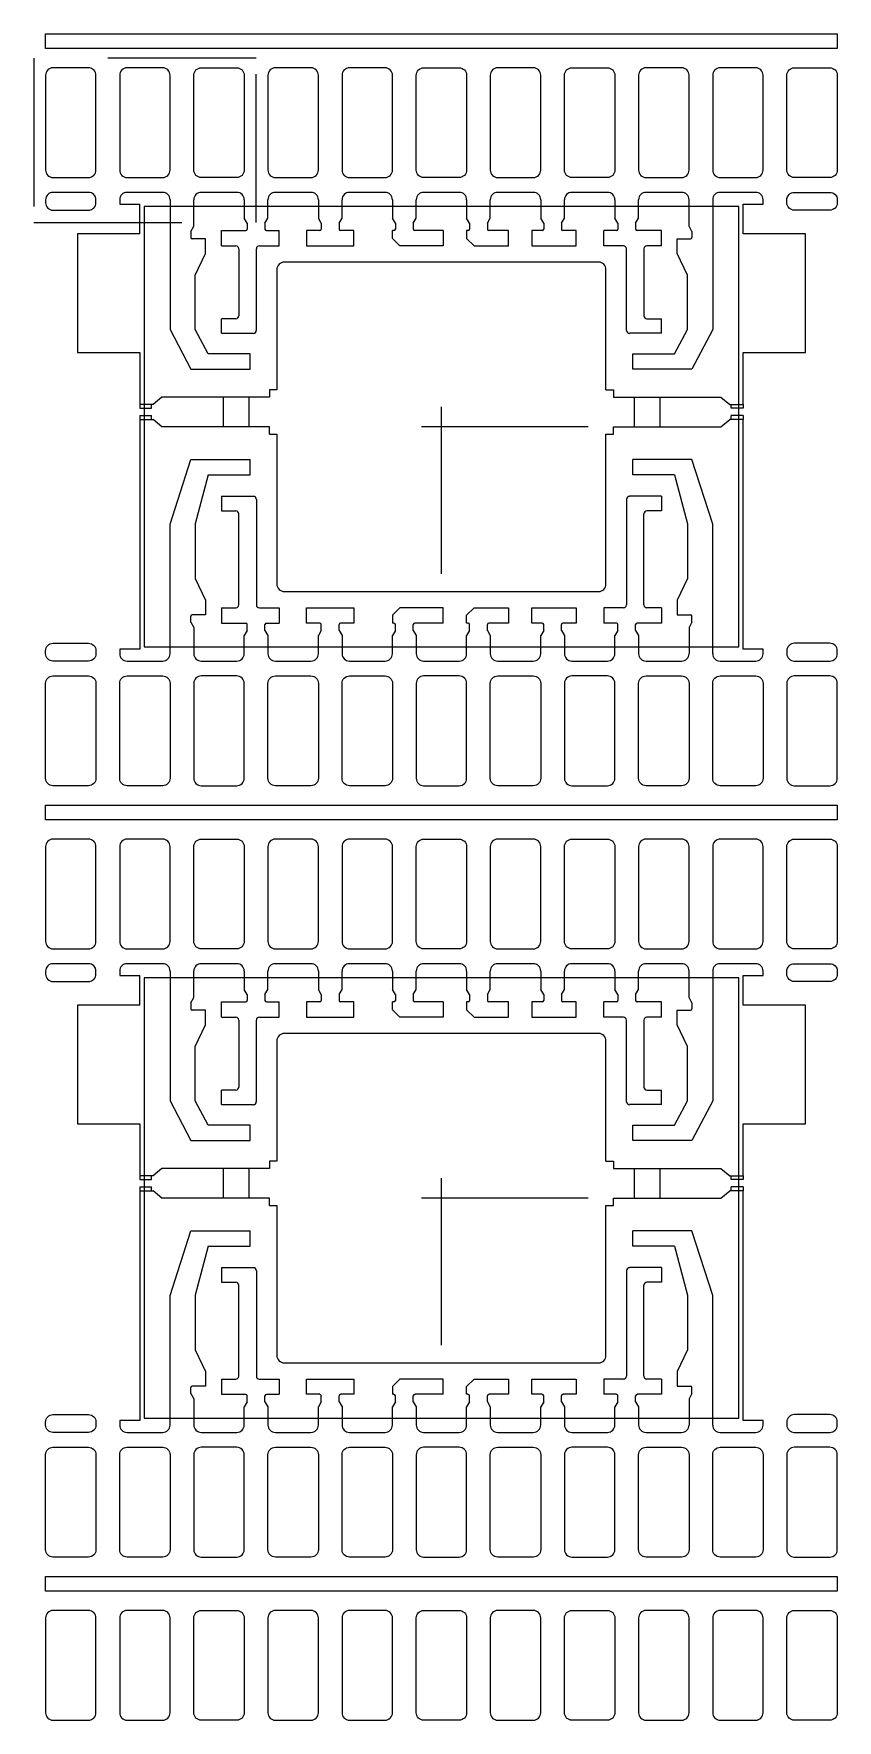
# Model space of a CAD drawing. Extents: x -3.71 to -0.57, y -3.69 to 0.24.
# Drawn here: x -2.893 to -2.351, y -1.888 to -0.751 of the extents above; entities that cross this region are included whole.
import ezdxf

# ---------------------------------------------------------------- set-up
doc = ezdxf.new("R2010")
doc.units = 0
doc.header["$MEASUREMENT"] = 0
doc.linetypes.add('CENTER', pattern=[2, 1.25, -0.25, 0.25, -0.25])
doc.linetypes.add('HIDDEN', pattern=[0.375, 0.25, -0.125])
doc.layers.add('1', color=7, linetype='Continuous')
doc.layers.add('1D', color=4, linetype='Continuous')

msp = doc.modelspace()

# ---------------------------------------------------------------- linework, layer by layer
at = {"layer": '1'}
for p, q in [((-2.8348, -0.8627), (-2.8348, -0.8657)), ((-2.8058, -0.8577), (-2.8298, -0.8577)), ((-2.8008, -0.8627), (-2.8008, -0.9502)), ((-2.7848, -0.8805), (-2.7848, -0.8627)), ((-2.7558, -0.8577), (-2.7798, -0.8577)), ((-2.7508, -0.8627), (-2.7508, -0.875)), ((-2.7348, -0.875), (-2.7348, -0.8627)), ((-2.7058, -0.8577), (-2.7298, -0.8577)), ((-2.7008, -0.8627), (-2.7008, -0.875)), ((-2.6848, -0.875), (-2.6848, -0.8627)), ((-2.6558, -0.8577), (-2.6798, -0.8577)), ((-2.6508, -0.8627), (-2.6508, -0.875)), ((-2.6348, -0.875), (-2.6348, -0.8627)), ((-2.6058, -0.8577), (-2.6298, -0.8577)), ((-2.6008, -0.8627), (-2.6008, -0.875)), ((-2.5848, -0.875), (-2.5848, -0.8627)), ((-2.5558, -0.8577), (-2.5798, -0.8577)), ((-2.5508, -0.8627), (-2.5508, -0.875)), ((-2.5348, -0.875), (-2.5348, -0.8627)), ((-2.5058, -0.8577), (-2.5298, -0.8577)), ((-2.5008, -0.8627), (-2.5008, -0.875)), ((-2.4848, -0.875), (-2.4848, -0.8627)), ((-2.4558, -0.8577), (-2.4798, -0.8577)), ((-2.4508, -0.8805), (-2.4508, -0.8627)), ((-2.4348, -0.8627), (-2.4348, -0.9502)), ((-2.4058, -0.8577), (-2.4298, -0.8577)), ((-2.4008, -0.8657), (-2.4008, -0.8627)), ((-2.8348, -0.8657), (-2.8213, -0.8657)), ((-2.8213, -0.8857), (-2.8213, -0.8657)), ((-2.7488, -0.8785), (-2.7508, -0.875)), ((-2.7368, -0.8785), (-2.7348, -0.875)), ((-2.6988, -0.8785), (-2.7008, -0.875)), ((-2.6868, -0.8785), (-2.6848, -0.875)), ((-2.6488, -0.8785), (-2.6508, -0.875)), ((-2.6368, -0.8785), (-2.6348, -0.875)), ((-2.5988, -0.8785), (-2.6008, -0.875)), ((-2.5868, -0.8785), (-2.5848, -0.875)), ((-2.5488, -0.8785), (-2.5508, -0.875)), ((-2.5368, -0.8785), (-2.5348, -0.875)), ((-2.4988, -0.8785), (-2.5008, -0.875)), ((-2.4868, -0.8785), (-2.4848, -0.875)), ((-2.4143, -0.8657), (-2.4008, -0.8657)), ((-2.4143, -0.8857), (-2.4143, -0.8657)), ((-2.8213, -0.8857), (-2.8633, -0.8857)), ((-2.8633, -0.8857), (-2.8633, -0.9657)), ((-2.7867, -0.884), (-2.7848, -0.8805)), ((-2.7867, -0.884), (-2.7867, -0.888)), ((-2.7662, -0.8937), (-2.7662, -0.8834)), ((-2.7662, -0.8834), (-2.7498, -0.8834)), ((-2.7488, -0.8785), (-2.7488, -0.8825)), ((-2.7368, -0.8785), (-2.7368, -0.8825)), ((-2.7358, -0.8834), (-2.7273, -0.8834)), ((-2.7273, -0.8937), (-2.7273, -0.8834)), ((-2.7087, -0.8834), (-2.7087, -0.8937)), ((-2.6998, -0.8834), (-2.7087, -0.8834)), ((-2.6988, -0.8785), (-2.6988, -0.8825)), ((-2.6868, -0.8785), (-2.6868, -0.8825)), ((-2.6769, -0.8834), (-2.6858, -0.8834)), ((-2.6769, -0.8937), (-2.6769, -0.8834)), ((-2.6508, -0.8887), (-2.6508, -0.8834)), ((-2.6498, -0.8834), (-2.6508, -0.8834)), ((-2.6488, -0.8785), (-2.6488, -0.8825)), ((-2.6368, -0.8785), (-2.6368, -0.8825)), ((-2.6165, -0.8834), (-2.6358, -0.8834)), ((-2.6165, -0.8834), (-2.6165, -0.8937)), ((-2.6008, -0.8834), (-2.6008, -0.8887)), ((-2.5998, -0.8834), (-2.6008, -0.8834)), ((-2.5988, -0.8785), (-2.5988, -0.8825)), ((-2.5868, -0.8785), (-2.5868, -0.8825)), ((-2.5725, -0.8834), (-2.5858, -0.8834)), ((-2.5725, -0.8937), (-2.5725, -0.8834)), ((-2.5568, -0.8834), (-2.5568, -0.8937)), ((-2.5498, -0.8834), (-2.5568, -0.8834)), ((-2.5488, -0.8785), (-2.5488, -0.8825)), ((-2.5368, -0.8785), (-2.5368, -0.8825)), ((-2.5269, -0.8834), (-2.5358, -0.8834)), ((-2.5269, -0.8937), (-2.5269, -0.8834)), ((-2.5083, -0.8937), (-2.5083, -0.8834)), ((-2.4998, -0.8834), (-2.5083, -0.8834)), ((-2.4988, -0.8785), (-2.4988, -0.8825)), ((-2.4868, -0.8785), (-2.4868, -0.8825)), ((-2.4694, -0.8834), (-2.4858, -0.8834)), ((-2.4694, -0.8937), (-2.4694, -0.8834)), ((-2.4488, -0.884), (-2.4508, -0.8805)), ((-2.4488, -0.884), (-2.4488, -0.888)), ((-2.3723, -0.8857), (-2.4143, -0.8857)), ((-2.3723, -0.9657), (-2.3723, -0.8857)), ((-2.7769, -0.889), (-2.7858, -0.889)), ((-2.7769, -0.8988), (-2.7769, -0.889)), ((-2.7662, -0.8937), (-2.7564, -0.8937)), ((-2.7544, -0.8957), (-2.7544, -0.9409)), ((-2.7426, -0.9508), (-2.7426, -0.8957)), ((-2.7406, -0.8937), (-2.7273, -0.8937)), ((-2.7087, -0.8937), (-2.6769, -0.8937)), ((-2.6458, -0.8937), (-2.6508, -0.8887)), ((-2.6165, -0.8937), (-2.6458, -0.8937)), ((-2.6008, -0.8887), (-2.5958, -0.8937)), ((-2.5958, -0.8937), (-2.5725, -0.8937)), ((-2.5568, -0.8937), (-2.5269, -0.8937)), ((-2.495, -0.8937), (-2.5083, -0.8937)), ((-2.493, -0.9508), (-2.493, -0.8957)), ((-2.4812, -0.8957), (-2.4812, -0.9409)), ((-2.4694, -0.8937), (-2.4792, -0.8937)), ((-2.4587, -0.8988), (-2.4587, -0.889)), ((-2.4587, -0.889), (-2.4498, -0.889)), ((-2.7838, -0.9134), (-2.7769, -0.8988)), ((-2.4518, -0.9134), (-2.4587, -0.8988)), ((-2.7838, -0.9502), (-2.7838, -0.9134)), ((-2.4518, -0.9502), (-2.4518, -0.9134)), ((-2.7564, -0.9429), (-2.7662, -0.9429)), ((-2.7662, -0.9527), (-2.7662, -0.9429)), ((-2.4792, -0.9429), (-2.4694, -0.9429)), ((-2.4694, -0.9527), (-2.4694, -0.9429)), ((-2.8008, -0.9502), (-2.7867, -0.9768)), ((-2.7751, -0.9665), (-2.7838, -0.9502)), ((-2.7662, -0.9527), (-2.7446, -0.9527)), ((-2.4694, -0.9527), (-2.491, -0.9527)), ((-2.4605, -0.9665), (-2.4518, -0.9502)), ((-2.4348, -0.9502), (-2.4489, -0.9768)), ((-2.8633, -0.9657), (-2.8213, -0.9657)), ((-2.8213, -0.9657), (-2.8213, -1.0006)), ((-2.4143, -0.9657), (-2.3723, -0.9657)), ((-2.4143, -1.0006), (-2.4143, -0.9657)), ((-2.7867, -0.9768), (-2.7469, -0.9768)), ((-2.7469, -0.9665), (-2.7751, -0.9665)), ((-2.7469, -0.9768), (-2.7469, -0.9665)), ((-2.4887, -0.9768), (-2.4887, -0.9665)), ((-2.4887, -0.9665), (-2.4605, -0.9665)), ((-2.4489, -0.9768), (-2.4887, -0.9768)), ((-2.8063, -0.9957), (-2.8123, -1.0006)), ((-2.7338, -0.9957), (-2.8063, -0.9957)), ((-2.7338, -0.9907), (-2.7338, -0.9957)), ((-2.5068, -0.9907), (-2.5018, -0.9907)), ((-2.5018, -0.9907), (-2.5018, -0.9957)), ((-2.5018, -0.9957), (-2.4293, -0.9957)), ((-2.4293, -0.9957), (-2.4233, -1.0006)), ((-2.8123, -1.0006), (-2.8213, -1.0006)), ((-2.8123, -1.0006), (-2.8213, -1.0006)), ((-2.8213, -1.0109), (-2.8213, -1.1657)), ((-2.8213, -1.0109), (-2.8123, -1.0109)), ((-2.8213, -1.0109), (-2.8123, -1.0109)), ((-2.8063, -1.0157), (-2.8123, -1.0109)), ((-2.4293, -1.0157), (-2.4233, -1.0109)), ((-2.4233, -1.0006), (-2.4143, -1.0006)), ((-2.4233, -1.0006), (-2.4143, -1.0006)), ((-2.4143, -1.0109), (-2.4233, -1.0109)), ((-2.4143, -1.0109), (-2.4233, -1.0109)), ((-2.4143, -1.1657), (-2.4143, -1.0109)), ((-2.7338, -1.0157), (-2.8063, -1.0157)), ((-2.7338, -1.0207), (-2.7338, -1.0157)), ((-2.5068, -1.0207), (-2.5018, -1.0207)), ((-2.5018, -1.0207), (-2.5018, -1.0157)), ((-2.5018, -1.0157), (-2.4293, -1.0157)), ((-2.8008, -1.0813), (-2.7867, -1.0378)), ((-2.7867, -1.0378), (-2.7469, -1.0378)), ((-2.7469, -1.048), (-2.7469, -1.0378)), ((-2.4489, -1.0378), (-2.4887, -1.0378)), ((-2.4887, -1.048), (-2.4887, -1.0378)), ((-2.4348, -1.0813), (-2.4489, -1.0378)), ((-2.7751, -1.048), (-2.7838, -1.0812)), ((-2.7751, -1.048), (-2.7469, -1.048)), ((-2.4605, -1.048), (-2.4887, -1.048)), ((-2.4605, -1.048), (-2.4518, -1.0812)), ((-2.7662, -1.0626), (-2.7446, -1.0626)), ((-2.7662, -1.0626), (-2.7662, -1.0724)), ((-2.7426, -1.0646), (-2.7426, -1.1358)), ((-2.493, -1.0646), (-2.493, -1.1358)), ((-2.4694, -1.0626), (-2.491, -1.0626)), ((-2.4694, -1.0626), (-2.4694, -1.0724)), ((-2.7662, -1.0724), (-2.7564, -1.0724)), ((-2.7544, -1.1358), (-2.7544, -1.0744)), ((-2.4812, -1.1358), (-2.4812, -1.0744)), ((-2.4694, -1.0724), (-2.4792, -1.0724)), ((-2.8008, -1.1687), (-2.8008, -1.0813)), ((-2.7838, -1.0812), (-2.7838, -1.1181)), ((-2.4518, -1.0812), (-2.4518, -1.1181)), ((-2.4348, -1.1687), (-2.4348, -1.0813)), ((-2.7838, -1.1181), (-2.7769, -1.1326)), ((-2.4518, -1.1181), (-2.4587, -1.1326)), ((-2.7769, -1.1326), (-2.7769, -1.1425)), ((-2.4587, -1.1326), (-2.4587, -1.1425)), ((-2.7867, -1.1475), (-2.7867, -1.1435)), ((-2.7867, -1.1475), (-2.7848, -1.151)), ((-2.7769, -1.1425), (-2.7858, -1.1425)), ((-2.7662, -1.1378), (-2.7662, -1.148)), ((-2.7662, -1.1378), (-2.7564, -1.1378)), ((-2.7662, -1.148), (-2.7498, -1.148)), ((-2.7406, -1.1378), (-2.7273, -1.1378)), ((-2.7358, -1.148), (-2.7273, -1.148)), ((-2.7273, -1.1378), (-2.7273, -1.148)), ((-2.7087, -1.148), (-2.7087, -1.1378)), ((-2.7087, -1.1378), (-2.6769, -1.1378)), ((-2.6998, -1.148), (-2.7087, -1.148)), ((-2.6769, -1.148), (-2.6858, -1.148)), ((-2.6769, -1.1378), (-2.6769, -1.148)), ((-2.6458, -1.1378), (-2.6508, -1.1428)), ((-2.6508, -1.1428), (-2.6508, -1.148)), ((-2.6498, -1.148), (-2.6508, -1.148)), ((-2.6165, -1.1378), (-2.6458, -1.1378)), ((-2.6165, -1.148), (-2.6358, -1.148)), ((-2.6165, -1.148), (-2.6165, -1.1378)), ((-2.6008, -1.1428), (-2.5958, -1.1378)), ((-2.6008, -1.148), (-2.6008, -1.1428)), ((-2.5998, -1.148), (-2.6008, -1.148)), ((-2.5958, -1.1378), (-2.5725, -1.1378)), ((-2.5725, -1.148), (-2.5858, -1.148)), ((-2.5725, -1.1378), (-2.5725, -1.148)), ((-2.5568, -1.148), (-2.5568, -1.1378)), ((-2.5568, -1.1378), (-2.5269, -1.1378)), ((-2.5498, -1.148), (-2.5568, -1.148)), ((-2.5269, -1.148), (-2.5358, -1.148)), ((-2.5269, -1.1378), (-2.5269, -1.148)), ((-2.495, -1.1378), (-2.5083, -1.1378)), ((-2.5083, -1.1378), (-2.5083, -1.148)), ((-2.4998, -1.148), (-2.5083, -1.148)), ((-2.4694, -1.148), (-2.4858, -1.148)), ((-2.4694, -1.1378), (-2.4792, -1.1378)), ((-2.4694, -1.1378), (-2.4694, -1.148)), ((-2.4587, -1.1425), (-2.4498, -1.1425)), ((-2.4488, -1.1475), (-2.4508, -1.151)), ((-2.4488, -1.1475), (-2.4488, -1.1435)), ((-2.7848, -1.151), (-2.7848, -1.1687)), ((-2.7488, -1.153), (-2.7508, -1.1565)), ((-2.7508, -1.1687), (-2.7508, -1.1565)), ((-2.7488, -1.153), (-2.7488, -1.149)), ((-2.7368, -1.153), (-2.7368, -1.149)), ((-2.7368, -1.153), (-2.7348, -1.1565)), ((-2.7348, -1.1565), (-2.7348, -1.1687)), ((-2.6988, -1.153), (-2.7008, -1.1565)), ((-2.7008, -1.1687), (-2.7008, -1.1565)), ((-2.6988, -1.153), (-2.6988, -1.149)), ((-2.6868, -1.153), (-2.6868, -1.149)), ((-2.6868, -1.153), (-2.6848, -1.1565)), ((-2.6848, -1.1565), (-2.6848, -1.1687)), ((-2.6488, -1.153), (-2.6508, -1.1565)), ((-2.6508, -1.1687), (-2.6508, -1.1565)), ((-2.6488, -1.153), (-2.6488, -1.149)), ((-2.6368, -1.153), (-2.6368, -1.149)), ((-2.6368, -1.153), (-2.6348, -1.1565)), ((-2.6348, -1.1565), (-2.6348, -1.1687)), ((-2.5988, -1.153), (-2.6008, -1.1565)), ((-2.6008, -1.1687), (-2.6008, -1.1565)), ((-2.5988, -1.153), (-2.5988, -1.149)), ((-2.5868, -1.153), (-2.5868, -1.149)), ((-2.5868, -1.153), (-2.5848, -1.1565)), ((-2.5848, -1.1565), (-2.5848, -1.1687)), ((-2.5488, -1.153), (-2.5508, -1.1565)), ((-2.5508, -1.1687), (-2.5508, -1.1565)), ((-2.5488, -1.153), (-2.5488, -1.149)), ((-2.5368, -1.153), (-2.5368, -1.149)), ((-2.5368, -1.153), (-2.5348, -1.1565)), ((-2.5348, -1.1565), (-2.5348, -1.1687)), ((-2.4988, -1.153), (-2.5008, -1.1565)), ((-2.5008, -1.1687), (-2.5008, -1.1565)), ((-2.4988, -1.153), (-2.4988, -1.149)), ((-2.4868, -1.153), (-2.4868, -1.149)), ((-2.4868, -1.153), (-2.4848, -1.1565)), ((-2.4848, -1.1565), (-2.4848, -1.1687)), ((-2.4508, -1.151), (-2.4508, -1.1687)), ((-2.8348, -1.1657), (-2.8348, -1.1687)), ((-2.8213, -1.1657), (-2.8348, -1.1657)), ((-2.5008, -1.1687), (-2.5008, -1.1641)), ((-2.4848, -1.1641), (-2.4848, -1.1687)), ((-2.4008, -1.1657), (-2.4143, -1.1657)), ((-2.4008, -1.1687), (-2.4008, -1.1657)), ((-2.8298, -1.1737), (-2.8058, -1.1737)), ((-2.7798, -1.1737), (-2.7558, -1.1737)), ((-2.7298, -1.1737), (-2.7058, -1.1737)), ((-2.6798, -1.1737), (-2.6558, -1.1737)), ((-2.6298, -1.1737), (-2.6058, -1.1737)), ((-2.5798, -1.1737), (-2.5558, -1.1737)), ((-2.5298, -1.1737), (-2.5058, -1.1737)), ((-2.4798, -1.1737), (-2.4558, -1.1737)), ((-2.4298, -1.1737), (-2.4058, -1.1737)), ((-2.8348, -1.3827), (-2.8348, -1.3857)), ((-2.8348, -1.3857), (-2.8213, -1.3857)), ((-2.8058, -1.3777), (-2.8298, -1.3777)), ((-2.8213, -1.4057), (-2.8213, -1.3857)), ((-2.8008, -1.3827), (-2.8008, -1.4702)), ((-2.7848, -1.4005), (-2.7848, -1.3827)), ((-2.7558, -1.3777), (-2.7798, -1.3777)), ((-2.7508, -1.3827), (-2.7508, -1.395)), ((-2.7348, -1.395), (-2.7348, -1.3827)), ((-2.7058, -1.3777), (-2.7298, -1.3777)), ((-2.7008, -1.3827), (-2.7008, -1.395)), ((-2.6848, -1.395), (-2.6848, -1.3827)), ((-2.6558, -1.3777), (-2.6798, -1.3777)), ((-2.6508, -1.3827), (-2.6508, -1.395)), ((-2.6348, -1.395), (-2.6348, -1.3827)), ((-2.6058, -1.3777), (-2.6298, -1.3777)), ((-2.6008, -1.3827), (-2.6008, -1.395)), ((-2.5848, -1.395), (-2.5848, -1.3827)), ((-2.5558, -1.3777), (-2.5798, -1.3777)), ((-2.5508, -1.3827), (-2.5508, -1.395)), ((-2.5348, -1.395), (-2.5348, -1.3827)), ((-2.5058, -1.3777), (-2.5298, -1.3777)), ((-2.5008, -1.3827), (-2.5008, -1.395)), ((-2.4848, -1.395), (-2.4848, -1.3827)), ((-2.4558, -1.3777), (-2.4798, -1.3777)), ((-2.4508, -1.4005), (-2.4508, -1.3827)), ((-2.4348, -1.3827), (-2.4348, -1.4702)), ((-2.4058, -1.3777), (-2.4298, -1.3777)), ((-2.4143, -1.3857), (-2.4008, -1.3857)), ((-2.4143, -1.4057), (-2.4143, -1.3857)), ((-2.4008, -1.3857), (-2.4008, -1.3827)), ((-2.7488, -1.3985), (-2.7508, -1.395)), ((-2.7488, -1.3985), (-2.7488, -1.4025)), ((-2.7368, -1.3985), (-2.7348, -1.395)), ((-2.7368, -1.3985), (-2.7368, -1.4025)), ((-2.6988, -1.3985), (-2.7008, -1.395)), ((-2.6988, -1.3985), (-2.6988, -1.4025)), ((-2.6868, -1.3985), (-2.6848, -1.395)), ((-2.6868, -1.3985), (-2.6868, -1.4025)), ((-2.6488, -1.3985), (-2.6508, -1.395)), ((-2.6488, -1.3985), (-2.6488, -1.4025)), ((-2.6368, -1.3985), (-2.6348, -1.395)), ((-2.6368, -1.3985), (-2.6368, -1.4025)), ((-2.5988, -1.3985), (-2.6008, -1.395)), ((-2.5988, -1.3985), (-2.5988, -1.4025)), ((-2.5868, -1.3985), (-2.5848, -1.395)), ((-2.5868, -1.3985), (-2.5868, -1.4025)), ((-2.5488, -1.3985), (-2.5508, -1.395)), ((-2.5488, -1.3985), (-2.5488, -1.4025)), ((-2.5368, -1.3985), (-2.5348, -1.395)), ((-2.5368, -1.3985), (-2.5368, -1.4025)), ((-2.4988, -1.3985), (-2.5008, -1.395)), ((-2.4988, -1.3985), (-2.4988, -1.4025)), ((-2.4868, -1.3985), (-2.4848, -1.395)), ((-2.4868, -1.3985), (-2.4868, -1.4025)), ((-2.8213, -1.4057), (-2.8633, -1.4057)), ((-2.8633, -1.4057), (-2.8633, -1.4857)), ((-2.7867, -1.404), (-2.7848, -1.4005)), ((-2.7867, -1.404), (-2.7867, -1.408)), ((-2.7769, -1.409), (-2.7858, -1.409)), ((-2.7769, -1.4188), (-2.7769, -1.409)), ((-2.7662, -1.4137), (-2.7662, -1.4034)), ((-2.7662, -1.4034), (-2.7498, -1.4034)), ((-2.7358, -1.4034), (-2.7273, -1.4034)), ((-2.7273, -1.4137), (-2.7273, -1.4034)), ((-2.7087, -1.4034), (-2.7087, -1.4137)), ((-2.6998, -1.4034), (-2.7087, -1.4034)), ((-2.6769, -1.4034), (-2.6858, -1.4034)), ((-2.6769, -1.4137), (-2.6769, -1.4034)), ((-2.6508, -1.4087), (-2.6508, -1.4034)), ((-2.6498, -1.4034), (-2.6508, -1.4034)), ((-2.6458, -1.4137), (-2.6508, -1.4087)), ((-2.6165, -1.4034), (-2.6358, -1.4034)), ((-2.6165, -1.4034), (-2.6165, -1.4137)), ((-2.6008, -1.4034), (-2.6008, -1.4087)), ((-2.5998, -1.4034), (-2.6008, -1.4034)), ((-2.6008, -1.4087), (-2.5958, -1.4137)), ((-2.5725, -1.4034), (-2.5858, -1.4034)), ((-2.5725, -1.4137), (-2.5725, -1.4034)), ((-2.5568, -1.4034), (-2.5568, -1.4137)), ((-2.5498, -1.4034), (-2.5568, -1.4034)), ((-2.5269, -1.4034), (-2.5358, -1.4034)), ((-2.5269, -1.4137), (-2.5269, -1.4034)), ((-2.5083, -1.4137), (-2.5083, -1.4034)), ((-2.4998, -1.4034), (-2.5083, -1.4034)), ((-2.4694, -1.4034), (-2.4858, -1.4034)), ((-2.4694, -1.4137), (-2.4694, -1.4034)), ((-2.4587, -1.4188), (-2.4587, -1.409)), ((-2.4587, -1.409), (-2.4498, -1.409)), ((-2.4488, -1.404), (-2.4508, -1.4005)), ((-2.4488, -1.404), (-2.4488, -1.408)), ((-2.3723, -1.4057), (-2.4143, -1.4057)), ((-2.3723, -1.4857), (-2.3723, -1.4057)), ((-2.7838, -1.4334), (-2.7769, -1.4188)), ((-2.7662, -1.4137), (-2.7564, -1.4137)), ((-2.7544, -1.4157), (-2.7544, -1.4609)), ((-2.7426, -1.4708), (-2.7426, -1.4157)), ((-2.7406, -1.4137), (-2.7273, -1.4137)), ((-2.7087, -1.4137), (-2.6769, -1.4137)), ((-2.6165, -1.4137), (-2.6458, -1.4137)), ((-2.5958, -1.4137), (-2.5725, -1.4137)), ((-2.5568, -1.4137), (-2.5269, -1.4137)), ((-2.495, -1.4137), (-2.5083, -1.4137)), ((-2.493, -1.4708), (-2.493, -1.4157)), ((-2.4812, -1.4157), (-2.4812, -1.4609)), ((-2.4694, -1.4137), (-2.4792, -1.4137)), ((-2.4518, -1.4334), (-2.4587, -1.4188)), ((-2.7838, -1.4702), (-2.7838, -1.4334)), ((-2.4518, -1.4702), (-2.4518, -1.4334)), ((-2.7564, -1.4629), (-2.7662, -1.4629)), ((-2.7662, -1.4727), (-2.7662, -1.4629)), ((-2.4792, -1.4629), (-2.4694, -1.4629)), ((-2.4694, -1.4727), (-2.4694, -1.4629)), ((-2.8008, -1.4702), (-2.7867, -1.4968)), ((-2.7751, -1.4865), (-2.7838, -1.4702)), ((-2.7662, -1.4727), (-2.7446, -1.4727)), ((-2.4694, -1.4727), (-2.491, -1.4727)), ((-2.4605, -1.4865), (-2.4518, -1.4702)), ((-2.4348, -1.4702), (-2.4489, -1.4968)), ((-2.8633, -1.4857), (-2.8213, -1.4857)), ((-2.8213, -1.4857), (-2.8213, -1.5206)), ((-2.7469, -1.4865), (-2.7751, -1.4865)), ((-2.7469, -1.4968), (-2.7469, -1.4865)), ((-2.4887, -1.4968), (-2.4887, -1.4865)), ((-2.4887, -1.4865), (-2.4605, -1.4865)), ((-2.4143, -1.4857), (-2.3723, -1.4857)), ((-2.4143, -1.5206), (-2.4143, -1.4857)), ((-2.7867, -1.4968), (-2.7469, -1.4968)), ((-2.4489, -1.4968), (-2.4887, -1.4968)), ((-2.7338, -1.5107), (-2.7338, -1.5157)), ((-2.5068, -1.5107), (-2.5018, -1.5107)), ((-2.5018, -1.5107), (-2.5018, -1.5157)), ((-2.8123, -1.5206), (-2.8213, -1.5206)), ((-2.8123, -1.5206), (-2.8213, -1.5206)), ((-2.8063, -1.5157), (-2.8123, -1.5206)), ((-2.7338, -1.5157), (-2.8063, -1.5157)), ((-2.5018, -1.5157), (-2.4293, -1.5157)), ((-2.4293, -1.5157), (-2.4233, -1.5206)), ((-2.4233, -1.5206), (-2.4143, -1.5206)), ((-2.4233, -1.5206), (-2.4143, -1.5206)), ((-2.8213, -1.5309), (-2.8213, -1.6857)), ((-2.8213, -1.5309), (-2.8123, -1.5309)), ((-2.8213, -1.5309), (-2.8123, -1.5309)), ((-2.8063, -1.5357), (-2.8123, -1.5309)), ((-2.4293, -1.5357), (-2.4233, -1.5309)), ((-2.4143, -1.5309), (-2.4233, -1.5309)), ((-2.4143, -1.5309), (-2.4233, -1.5309)), ((-2.4143, -1.6857), (-2.4143, -1.5309)), ((-2.7338, -1.5357), (-2.8063, -1.5357)), ((-2.7338, -1.5407), (-2.7338, -1.5357)), ((-2.5068, -1.5407), (-2.5018, -1.5407)), ((-2.5018, -1.5407), (-2.5018, -1.5357)), ((-2.5018, -1.5357), (-2.4293, -1.5357)), ((-2.8008, -1.6013), (-2.7867, -1.5578)), ((-2.7867, -1.5578), (-2.7469, -1.5578)), ((-2.7751, -1.568), (-2.7838, -1.6012)), ((-2.7751, -1.568), (-2.7469, -1.568)), ((-2.7469, -1.568), (-2.7469, -1.5578)), ((-2.4489, -1.5578), (-2.4887, -1.5578)), ((-2.4887, -1.568), (-2.4887, -1.5578)), ((-2.4605, -1.568), (-2.4887, -1.568)), ((-2.4605, -1.568), (-2.4518, -1.6012)), ((-2.4348, -1.6013), (-2.4489, -1.5578)), ((-2.7662, -1.5826), (-2.7446, -1.5826)), ((-2.7662, -1.5826), (-2.7662, -1.5924)), ((-2.7426, -1.5846), (-2.7426, -1.6558)), ((-2.493, -1.5846), (-2.493, -1.6558)), ((-2.4694, -1.5826), (-2.491, -1.5826)), ((-2.4694, -1.5826), (-2.4694, -1.5924)), ((-2.8008, -1.6887), (-2.8008, -1.6013)), ((-2.7838, -1.6012), (-2.7838, -1.6381)), ((-2.7662, -1.5924), (-2.7564, -1.5924)), ((-2.7544, -1.6558), (-2.7544, -1.5944)), ((-2.4812, -1.6558), (-2.4812, -1.5944)), ((-2.4694, -1.5924), (-2.4792, -1.5924)), ((-2.4518, -1.6012), (-2.4518, -1.6381)), ((-2.4348, -1.6887), (-2.4348, -1.6013)), ((-2.7838, -1.6381), (-2.7769, -1.6526)), ((-2.4518, -1.6381), (-2.4587, -1.6526)), ((-2.7769, -1.6526), (-2.7769, -1.6625)), ((-2.7662, -1.6578), (-2.7662, -1.668)), ((-2.7662, -1.6578), (-2.7564, -1.6578)), ((-2.7406, -1.6578), (-2.7273, -1.6578)), ((-2.7273, -1.6578), (-2.7273, -1.668)), ((-2.7087, -1.668), (-2.7087, -1.6578)), ((-2.7087, -1.6578), (-2.6769, -1.6578)), ((-2.6769, -1.6578), (-2.6769, -1.668)), ((-2.6458, -1.6578), (-2.6508, -1.6628)), ((-2.6165, -1.6578), (-2.6458, -1.6578)), ((-2.6165, -1.668), (-2.6165, -1.6578)), ((-2.6008, -1.6628), (-2.5958, -1.6578)), ((-2.5958, -1.6578), (-2.5725, -1.6578)), ((-2.5725, -1.6578), (-2.5725, -1.668)), ((-2.5568, -1.668), (-2.5568, -1.6578)), ((-2.5568, -1.6578), (-2.5269, -1.6578)), ((-2.5269, -1.6578), (-2.5269, -1.668)), ((-2.495, -1.6578), (-2.5083, -1.6578)), ((-2.5083, -1.6578), (-2.5083, -1.668)), ((-2.4694, -1.6578), (-2.4792, -1.6578)), ((-2.4694, -1.6578), (-2.4694, -1.668)), ((-2.4587, -1.6526), (-2.4587, -1.6625)), ((-2.7867, -1.6675), (-2.7867, -1.6635)), ((-2.7867, -1.6675), (-2.7848, -1.671)), ((-2.7769, -1.6625), (-2.7858, -1.6625)), ((-2.7848, -1.671), (-2.7848, -1.6887)), ((-2.7662, -1.668), (-2.7498, -1.668)), ((-2.7488, -1.673), (-2.7488, -1.669)), ((-2.7368, -1.673), (-2.7368, -1.669)), ((-2.7358, -1.668), (-2.7273, -1.668)), ((-2.6998, -1.668), (-2.7087, -1.668)), ((-2.6988, -1.673), (-2.6988, -1.669)), ((-2.6868, -1.673), (-2.6868, -1.669)), ((-2.6769, -1.668), (-2.6858, -1.668)), ((-2.6508, -1.6628), (-2.6508, -1.668)), ((-2.6498, -1.668), (-2.6508, -1.668)), ((-2.6488, -1.673), (-2.6488, -1.669)), ((-2.6368, -1.673), (-2.6368, -1.669)), ((-2.6165, -1.668), (-2.6358, -1.668)), ((-2.6008, -1.668), (-2.6008, -1.6628)), ((-2.5998, -1.668), (-2.6008, -1.668)), ((-2.5988, -1.673), (-2.5988, -1.669)), ((-2.5868, -1.673), (-2.5868, -1.669)), ((-2.5725, -1.668), (-2.5858, -1.668)), ((-2.5498, -1.668), (-2.5568, -1.668)), ((-2.5488, -1.673), (-2.5488, -1.669)), ((-2.5368, -1.673), (-2.5368, -1.669)), ((-2.5269, -1.668), (-2.5358, -1.668)), ((-2.4998, -1.668), (-2.5083, -1.668)), ((-2.4988, -1.673), (-2.4988, -1.669)), ((-2.4868, -1.673), (-2.4868, -1.669)), ((-2.4694, -1.668), (-2.4858, -1.668)), ((-2.4587, -1.6625), (-2.4498, -1.6625)), ((-2.4488, -1.6675), (-2.4508, -1.671)), ((-2.4508, -1.671), (-2.4508, -1.6887)), ((-2.4488, -1.6675), (-2.4488, -1.6635)), ((-2.7488, -1.673), (-2.7508, -1.6765)), ((-2.7508, -1.6887), (-2.7508, -1.6765)), ((-2.7368, -1.673), (-2.7348, -1.6765)), ((-2.7348, -1.6765), (-2.7348, -1.6887)), ((-2.6988, -1.673), (-2.7008, -1.6765)), ((-2.7008, -1.6887), (-2.7008, -1.6765)), ((-2.6868, -1.673), (-2.6848, -1.6765)), ((-2.6848, -1.6765), (-2.6848, -1.6887)), ((-2.6488, -1.673), (-2.6508, -1.6765)), ((-2.6508, -1.6887), (-2.6508, -1.6765)), ((-2.6368, -1.673), (-2.6348, -1.6765)), ((-2.6348, -1.6765), (-2.6348, -1.6887)), ((-2.5988, -1.673), (-2.6008, -1.6765)), ((-2.6008, -1.6887), (-2.6008, -1.6765)), ((-2.5868, -1.673), (-2.5848, -1.6765)), ((-2.5848, -1.6765), (-2.5848, -1.6887)), ((-2.5488, -1.673), (-2.5508, -1.6765)), ((-2.5508, -1.6887), (-2.5508, -1.6765)), ((-2.5368, -1.673), (-2.5348, -1.6765)), ((-2.5348, -1.6765), (-2.5348, -1.6887)), ((-2.4988, -1.673), (-2.5008, -1.6765)), ((-2.5008, -1.6887), (-2.5008, -1.6765)), ((-2.4868, -1.673), (-2.4848, -1.6765)), ((-2.4848, -1.6765), (-2.4848, -1.6887)), ((-2.8348, -1.6857), (-2.8348, -1.6887)), ((-2.8213, -1.6857), (-2.8348, -1.6857)), ((-2.8298, -1.6937), (-2.8058, -1.6937)), ((-2.7798, -1.6937), (-2.7558, -1.6937)), ((-2.7298, -1.6937), (-2.7058, -1.6937)), ((-2.6798, -1.6937), (-2.6558, -1.6937)), ((-2.6298, -1.6937), (-2.6058, -1.6937)), ((-2.5798, -1.6937), (-2.5558, -1.6937)), ((-2.5298, -1.6937), (-2.5058, -1.6937)), ((-2.5008, -1.6887), (-2.5008, -1.6841)), ((-2.4848, -1.6841), (-2.4848, -1.6887)), ((-2.4798, -1.6937), (-2.4558, -1.6937)), ((-2.4298, -1.6937), (-2.4058, -1.6937)), ((-2.4008, -1.6857), (-2.4143, -1.6857)), ((-2.4008, -1.6887), (-2.4008, -1.6857))]:
    msp.add_line(p, q, dxfattribs=at)
for points in [[(-2.3508, -0.7507), (-2.3508, -0.7607), (-2.8848, -0.7607), (-2.8848, -0.7507)], [(-2.3508, -1.2707), (-2.3508, -1.2807), (-2.8848, -1.2807), (-2.8848, -1.2707)], [(-2.3508, -1.7907), (-2.3508, -1.8007), (-2.8848, -1.8007), (-2.8848, -1.7907)]]:
    msp.add_lwpolyline(points, close=True, dxfattribs=at)
for points in [[(-2.8848, -0.8427, 0.414214), (-2.8798, -0.8477), (-2.8558, -0.8477, 0.414214), (-2.8508, -0.8427), (-2.8508, -0.7787, 0.414214), (-2.8558, -0.7737), (-2.8798, -0.7737, 0.414214), (-2.8848, -0.7787)], [(-2.8348, -0.8427, 0.414214), (-2.8298, -0.8477), (-2.8058, -0.8477, 0.414214), (-2.8008, -0.8427), (-2.8008, -0.7787, 0.414214), (-2.8058, -0.7737), (-2.8298, -0.7737, 0.414214), (-2.8348, -0.7787)], [(-2.7508, -0.8427, -0.414214), (-2.7558, -0.8477), (-2.7798, -0.8477, -0.414214), (-2.7848, -0.8427), (-2.7848, -0.7787, -0.414214), (-2.7798, -0.7737), (-2.7558, -0.7737, -0.414214), (-2.7508, -0.7787)], [(-2.7298, -0.7737, 0.414214), (-2.7348, -0.7787), (-2.7348, -0.8427, 0.414214), (-2.7298, -0.8477), (-2.7058, -0.8477, 0.414214), (-2.7008, -0.8427), (-2.7008, -0.7787, 0.414214), (-2.7058, -0.7737)], [(-2.6848, -0.8427, 0.414214), (-2.6798, -0.8477), (-2.6558, -0.8477, 0.414214), (-2.6508, -0.8427), (-2.6508, -0.7787, 0.414214), (-2.6558, -0.7737), (-2.6798, -0.7737, 0.414214), (-2.6848, -0.7787)], [(-2.6008, -0.8427, -0.414214), (-2.6058, -0.8477), (-2.6298, -0.8477, -0.414214), (-2.6348, -0.8427), (-2.6348, -0.7787, -0.414214), (-2.6298, -0.7737), (-2.6058, -0.7737, -0.414214), (-2.6008, -0.7787)], [(-2.5558, -0.8477, 0.414214), (-2.5508, -0.8427), (-2.5508, -0.7787, 0.414214), (-2.5558, -0.7737), (-2.5798, -0.7737, 0.414214), (-2.5848, -0.7787), (-2.5848, -0.8427, 0.414214), (-2.5798, -0.8477)], [(-2.5008, -0.8427, -0.414214), (-2.5058, -0.8477), (-2.5298, -0.8477, -0.414214), (-2.5348, -0.8427), (-2.5348, -0.7787, -0.414214), (-2.5298, -0.7737), (-2.5058, -0.7737, -0.414214), (-2.5008, -0.7787)], [(-2.4848, -0.8427, 0.414214), (-2.4798, -0.8477), (-2.4558, -0.8477, 0.414214), (-2.4508, -0.8427), (-2.4508, -0.7787, 0.414214), (-2.4558, -0.7737), (-2.4798, -0.7737, 0.414214), (-2.4848, -0.7787)], [(-2.4058, -0.8477, 0.414214), (-2.4008, -0.8427), (-2.4008, -0.7787, 0.414214), (-2.4058, -0.7737), (-2.4298, -0.7737, 0.414214), (-2.4348, -0.7787), (-2.4348, -0.8427, 0.414214), (-2.4298, -0.8477)], [(-2.3508, -0.8427, -0.414214), (-2.3558, -0.8477), (-2.3798, -0.8477, -0.414214), (-2.3848, -0.8427), (-2.3848, -0.7787, -0.414214), (-2.3798, -0.7737), (-2.3558, -0.7737, -0.414214), (-2.3508, -0.7787)], [(-2.8558, -0.8697, 0.414214), (-2.8508, -0.8647), (-2.8508, -0.8627, 0.414214), (-2.8558, -0.8577), (-2.8798, -0.8577, 0.414214), (-2.8848, -0.8627), (-2.8848, -0.8647, 0.414214), (-2.8798, -0.8697)], [(-2.3798, -0.8697, -0.414214), (-2.3848, -0.8647), (-2.3848, -0.8627, -0.414214), (-2.3798, -0.8577), (-2.3558, -0.8577, -0.414214), (-2.3508, -0.8627), (-2.3508, -0.8647, -0.414214), (-2.3558, -0.8697)], [(-2.8558, -1.1617, -0.414214), (-2.8508, -1.1667), (-2.8508, -1.1687, -0.414214), (-2.8558, -1.1737), (-2.8798, -1.1737, -0.414214), (-2.8848, -1.1687), (-2.8848, -1.1667, -0.414214), (-2.8798, -1.1617)], [(-2.3798, -1.1617, 0.414214), (-2.3848, -1.1667), (-2.3848, -1.1687, 0.414214), (-2.3798, -1.1737), (-2.3558, -1.1737, 0.414214), (-2.3508, -1.1687), (-2.3508, -1.1667, 0.414214), (-2.3558, -1.1617)], [(-2.8848, -1.1887, -0.414214), (-2.8798, -1.1837), (-2.8558, -1.1837, -0.414214), (-2.8508, -1.1887), (-2.8508, -1.2527, -0.414214), (-2.8558, -1.2577), (-2.8798, -1.2577, -0.414214), (-2.8848, -1.2527)], [(-2.8348, -1.1887, -0.414214), (-2.8298, -1.1837), (-2.8058, -1.1837, -0.414214), (-2.8008, -1.1887), (-2.8008, -1.2527, -0.414214), (-2.8058, -1.2577), (-2.8298, -1.2577, -0.414214), (-2.8348, -1.2527)], [(-2.7508, -1.1887, 0.414214), (-2.7558, -1.1837), (-2.7798, -1.1837, 0.414214), (-2.7848, -1.1887), (-2.7848, -1.2527, 0.414214), (-2.7798, -1.2577), (-2.7558, -1.2577, 0.414214), (-2.7508, -1.2527)], [(-2.7298, -1.2577, -0.414214), (-2.7348, -1.2527), (-2.7348, -1.1887, -0.414214), (-2.7298, -1.1837), (-2.7058, -1.1837, -0.414214), (-2.7008, -1.1887), (-2.7008, -1.2527, -0.414214), (-2.7058, -1.2577)], [(-2.6848, -1.1887, -0.414214), (-2.6798, -1.1837), (-2.6558, -1.1837, -0.414214), (-2.6508, -1.1887), (-2.6508, -1.2527, -0.414214), (-2.6558, -1.2577), (-2.6798, -1.2577, -0.414214), (-2.6848, -1.2527)], [(-2.6008, -1.1887, 0.414214), (-2.6058, -1.1837), (-2.6298, -1.1837, 0.414214), (-2.6348, -1.1887), (-2.6348, -1.2527, 0.414214), (-2.6298, -1.2577), (-2.6058, -1.2577, 0.414214), (-2.6008, -1.2527)], [(-2.5558, -1.1837, -0.414214), (-2.5508, -1.1887), (-2.5508, -1.2527, -0.414214), (-2.5558, -1.2577), (-2.5798, -1.2577, -0.414214), (-2.5848, -1.2527), (-2.5848, -1.1887, -0.414214), (-2.5798, -1.1837)], [(-2.5008, -1.1887, 0.414214), (-2.5058, -1.1837), (-2.5298, -1.1837, 0.414214), (-2.5348, -1.1887), (-2.5348, -1.2527, 0.414214), (-2.5298, -1.2577), (-2.5058, -1.2577, 0.414214), (-2.5008, -1.2527)], [(-2.4848, -1.1887, -0.414214), (-2.4798, -1.1837), (-2.4558, -1.1837, -0.414214), (-2.4508, -1.1887), (-2.4508, -1.2527, -0.414214), (-2.4558, -1.2577), (-2.4798, -1.2577, -0.414214), (-2.4848, -1.2527)], [(-2.4058, -1.1837, -0.414214), (-2.4008, -1.1887), (-2.4008, -1.2527, -0.414214), (-2.4058, -1.2577), (-2.4298, -1.2577, -0.414214), (-2.4348, -1.2527), (-2.4348, -1.1887, -0.414214), (-2.4298, -1.1837)], [(-2.3508, -1.1887, 0.414214), (-2.3558, -1.1837), (-2.3798, -1.1837, 0.414214), (-2.3848, -1.1887), (-2.3848, -1.2527, 0.414214), (-2.3798, -1.2577), (-2.3558, -1.2577, 0.414214), (-2.3508, -1.2527)], [(-2.8848, -1.3627, 0.414214), (-2.8798, -1.3677), (-2.8558, -1.3677, 0.414214), (-2.8508, -1.3627), (-2.8508, -1.2987, 0.414214), (-2.8558, -1.2937), (-2.8798, -1.2937, 0.414214), (-2.8848, -1.2987)], [(-2.8348, -1.3627, 0.414214), (-2.8298, -1.3677), (-2.8058, -1.3677, 0.414214), (-2.8008, -1.3627), (-2.8008, -1.2987, 0.414214), (-2.8058, -1.2937), (-2.8298, -1.2937, 0.414214), (-2.8348, -1.2987)], [(-2.7508, -1.3627, -0.414214), (-2.7558, -1.3677), (-2.7798, -1.3677, -0.414214), (-2.7848, -1.3627), (-2.7848, -1.2987, -0.414214), (-2.7798, -1.2937), (-2.7558, -1.2937, -0.414214), (-2.7508, -1.2987)], [(-2.7298, -1.2937, 0.414214), (-2.7348, -1.2987), (-2.7348, -1.3627, 0.414214), (-2.7298, -1.3677), (-2.7058, -1.3677, 0.414214), (-2.7008, -1.3627), (-2.7008, -1.2987, 0.414214), (-2.7058, -1.2937)], [(-2.6848, -1.3627, 0.414214), (-2.6798, -1.3677), (-2.6558, -1.3677, 0.414214), (-2.6508, -1.3627), (-2.6508, -1.2987, 0.414214), (-2.6558, -1.2937), (-2.6798, -1.2937, 0.414214), (-2.6848, -1.2987)], [(-2.6008, -1.3627, -0.414214), (-2.6058, -1.3677), (-2.6298, -1.3677, -0.414214), (-2.6348, -1.3627), (-2.6348, -1.2987, -0.414214), (-2.6298, -1.2937), (-2.6058, -1.2937, -0.414214), (-2.6008, -1.2987)], [(-2.5558, -1.3677, 0.414214), (-2.5508, -1.3627), (-2.5508, -1.2987, 0.414214), (-2.5558, -1.2937), (-2.5798, -1.2937, 0.414214), (-2.5848, -1.2987), (-2.5848, -1.3627, 0.414214), (-2.5798, -1.3677)], [(-2.5008, -1.3627, -0.414214), (-2.5058, -1.3677), (-2.5298, -1.3677, -0.414214), (-2.5348, -1.3627), (-2.5348, -1.2987, -0.414214), (-2.5298, -1.2937), (-2.5058, -1.2937, -0.414214), (-2.5008, -1.2987)], [(-2.4848, -1.3627, 0.414214), (-2.4798, -1.3677), (-2.4558, -1.3677, 0.414214), (-2.4508, -1.3627), (-2.4508, -1.2987, 0.414214), (-2.4558, -1.2937), (-2.4798, -1.2937, 0.414214), (-2.4848, -1.2987)], [(-2.4058, -1.3677, 0.414214), (-2.4008, -1.3627), (-2.4008, -1.2987, 0.414214), (-2.4058, -1.2937), (-2.4298, -1.2937, 0.414214), (-2.4348, -1.2987), (-2.4348, -1.3627, 0.414214), (-2.4298, -1.3677)], [(-2.3508, -1.3627, -0.414214), (-2.3558, -1.3677), (-2.3798, -1.3677, -0.414214), (-2.3848, -1.3627), (-2.3848, -1.2987, -0.414214), (-2.3798, -1.2937), (-2.3558, -1.2937, -0.414214), (-2.3508, -1.2987)], [(-2.8558, -1.3897, 0.414214), (-2.8508, -1.3847), (-2.8508, -1.3827, 0.414214), (-2.8558, -1.3777), (-2.8798, -1.3777, 0.414214), (-2.8848, -1.3827), (-2.8848, -1.3847, 0.414214), (-2.8798, -1.3897)], [(-2.3798, -1.3897, -0.414214), (-2.3848, -1.3847), (-2.3848, -1.3827, -0.414214), (-2.3798, -1.3777), (-2.3558, -1.3777, -0.414214), (-2.3508, -1.3827), (-2.3508, -1.3847, -0.414214), (-2.3558, -1.3897)], [(-2.8558, -1.6817, -0.414214), (-2.8508, -1.6867), (-2.8508, -1.6887, -0.414214), (-2.8558, -1.6937), (-2.8798, -1.6937, -0.414214), (-2.8848, -1.6887), (-2.8848, -1.6867, -0.414214), (-2.8798, -1.6817)], [(-2.3798, -1.6817, 0.414214), (-2.3848, -1.6867), (-2.3848, -1.6887, 0.414214), (-2.3798, -1.6937), (-2.3558, -1.6937, 0.414214), (-2.3508, -1.6887), (-2.3508, -1.6867, 0.414214), (-2.3558, -1.6817)], [(-2.8848, -1.7087, -0.414214), (-2.8798, -1.7037), (-2.8558, -1.7037, -0.414214), (-2.8508, -1.7087), (-2.8508, -1.7727, -0.414214), (-2.8558, -1.7777), (-2.8798, -1.7777, -0.414214), (-2.8848, -1.7727)], [(-2.8348, -1.7087, -0.414214), (-2.8298, -1.7037), (-2.8058, -1.7037, -0.414214), (-2.8008, -1.7087), (-2.8008, -1.7727, -0.414214), (-2.8058, -1.7777), (-2.8298, -1.7777, -0.414214), (-2.8348, -1.7727)], [(-2.7508, -1.7087, 0.414214), (-2.7558, -1.7037), (-2.7798, -1.7037, 0.414214), (-2.7848, -1.7087), (-2.7848, -1.7727, 0.414214), (-2.7798, -1.7777), (-2.7558, -1.7777, 0.414214), (-2.7508, -1.7727)], [(-2.7298, -1.7777, -0.414214), (-2.7348, -1.7727), (-2.7348, -1.7087, -0.414214), (-2.7298, -1.7037), (-2.7058, -1.7037, -0.414214), (-2.7008, -1.7087), (-2.7008, -1.7727, -0.414214), (-2.7058, -1.7777)], [(-2.6848, -1.7087, -0.414214), (-2.6798, -1.7037), (-2.6558, -1.7037, -0.414214), (-2.6508, -1.7087), (-2.6508, -1.7727, -0.414214), (-2.6558, -1.7777), (-2.6798, -1.7777, -0.414214), (-2.6848, -1.7727)], [(-2.6008, -1.7087, 0.414214), (-2.6058, -1.7037), (-2.6298, -1.7037, 0.414214), (-2.6348, -1.7087), (-2.6348, -1.7727, 0.414214), (-2.6298, -1.7777), (-2.6058, -1.7777, 0.414214), (-2.6008, -1.7727)], [(-2.5558, -1.7037, -0.414214), (-2.5508, -1.7087), (-2.5508, -1.7727, -0.414214), (-2.5558, -1.7777), (-2.5798, -1.7777, -0.414214), (-2.5848, -1.7727), (-2.5848, -1.7087, -0.414214), (-2.5798, -1.7037)], [(-2.5008, -1.7087, 0.414214), (-2.5058, -1.7037), (-2.5298, -1.7037, 0.414214), (-2.5348, -1.7087), (-2.5348, -1.7727, 0.414214), (-2.5298, -1.7777), (-2.5058, -1.7777, 0.414214), (-2.5008, -1.7727)], [(-2.4848, -1.7087, -0.414214), (-2.4798, -1.7037), (-2.4558, -1.7037, -0.414214), (-2.4508, -1.7087), (-2.4508, -1.7727, -0.414214), (-2.4558, -1.7777), (-2.4798, -1.7777, -0.414214), (-2.4848, -1.7727)], [(-2.4058, -1.7037, -0.414214), (-2.4008, -1.7087), (-2.4008, -1.7727, -0.414214), (-2.4058, -1.7777), (-2.4298, -1.7777, -0.414214), (-2.4348, -1.7727), (-2.4348, -1.7087, -0.414214), (-2.4298, -1.7037)], [(-2.3508, -1.7087, 0.414214), (-2.3558, -1.7037), (-2.3798, -1.7037, 0.414214), (-2.3848, -1.7087), (-2.3848, -1.7727, 0.414214), (-2.3798, -1.7777), (-2.3558, -1.7777, 0.414214), (-2.3508, -1.7727)], [(-2.8848, -1.8827, 0.414214), (-2.8798, -1.8877), (-2.8558, -1.8877, 0.414214), (-2.8508, -1.8827), (-2.8508, -1.8187, 0.414214), (-2.8558, -1.8137), (-2.8798, -1.8137, 0.414214), (-2.8848, -1.8187)], [(-2.8348, -1.8827, 0.414214), (-2.8298, -1.8877), (-2.8058, -1.8877, 0.414214), (-2.8008, -1.8827), (-2.8008, -1.8187, 0.414214), (-2.8058, -1.8137), (-2.8298, -1.8137, 0.414214), (-2.8348, -1.8187)], [(-2.7508, -1.8827, -0.414214), (-2.7558, -1.8877), (-2.7798, -1.8877, -0.414214), (-2.7848, -1.8827), (-2.7848, -1.8187, -0.414214), (-2.7798, -1.8137), (-2.7558, -1.8137, -0.414214), (-2.7508, -1.8187)], [(-2.7298, -1.8137, 0.414214), (-2.7348, -1.8187), (-2.7348, -1.8827, 0.414214), (-2.7298, -1.8877), (-2.7058, -1.8877, 0.414214), (-2.7008, -1.8827), (-2.7008, -1.8187, 0.414214), (-2.7058, -1.8137)], [(-2.6848, -1.8827, 0.414214), (-2.6798, -1.8877), (-2.6558, -1.8877, 0.414214), (-2.6508, -1.8827), (-2.6508, -1.8187, 0.414214), (-2.6558, -1.8137), (-2.6798, -1.8137, 0.414214), (-2.6848, -1.8187)], [(-2.6008, -1.8827, -0.414214), (-2.6058, -1.8877), (-2.6298, -1.8877, -0.414214), (-2.6348, -1.8827), (-2.6348, -1.8187, -0.414214), (-2.6298, -1.8137), (-2.6058, -1.8137, -0.414214), (-2.6008, -1.8187)], [(-2.5558, -1.8877, 0.414214), (-2.5508, -1.8827), (-2.5508, -1.8187, 0.414214), (-2.5558, -1.8137), (-2.5798, -1.8137, 0.414214), (-2.5848, -1.8187), (-2.5848, -1.8827, 0.414214), (-2.5798, -1.8877)], [(-2.5008, -1.8827, -0.414214), (-2.5058, -1.8877), (-2.5298, -1.8877, -0.414214), (-2.5348, -1.8827), (-2.5348, -1.8187, -0.414214), (-2.5298, -1.8137), (-2.5058, -1.8137, -0.414214), (-2.5008, -1.8187)], [(-2.4848, -1.8827, 0.414214), (-2.4798, -1.8877), (-2.4558, -1.8877, 0.414214), (-2.4508, -1.8827), (-2.4508, -1.8187, 0.414214), (-2.4558, -1.8137), (-2.4798, -1.8137, 0.414214), (-2.4848, -1.8187)], [(-2.4058, -1.8877, 0.414214), (-2.4008, -1.8827), (-2.4008, -1.8187, 0.414214), (-2.4058, -1.8137), (-2.4298, -1.8137, 0.414214), (-2.4348, -1.8187), (-2.4348, -1.8827, 0.414214), (-2.4298, -1.8877)], [(-2.3508, -1.8827, -0.414214), (-2.3558, -1.8877), (-2.3798, -1.8877, -0.414214), (-2.3848, -1.8827), (-2.3848, -1.8187, -0.414214), (-2.3798, -1.8137), (-2.3558, -1.8137, -0.414214), (-2.3508, -1.8187)]]:
    msp.add_lwpolyline(points, format="xyb", close=True, dxfattribs=at)
for points in [[(-2.5068, -0.9907), (-2.5068, -0.9097, 0.414214), (-2.5118, -0.9047), (-2.7238, -0.9047, 0.414214), (-2.7288, -0.9097), (-2.7288, -0.9907), (-2.7338, -0.9907)], [(-2.7338, -1.0207), (-2.7288, -1.0207), (-2.7288, -1.1218, 0.414214), (-2.7238, -1.1268), (-2.5118, -1.1268, 0.414214), (-2.5068, -1.1218), (-2.5068, -1.0207)], [(-2.5068, -1.5107), (-2.5068, -1.4297, 0.414214), (-2.5118, -1.4247), (-2.7238, -1.4247, 0.414214), (-2.7288, -1.4297), (-2.7288, -1.5107), (-2.7338, -1.5107)], [(-2.7338, -1.5407), (-2.7288, -1.5407), (-2.7288, -1.6418, 0.414214), (-2.7238, -1.6468), (-2.5118, -1.6468, 0.414214), (-2.5068, -1.6418), (-2.5068, -1.5407)]]:
    msp.add_lwpolyline(points, format="xyb", dxfattribs=at)
for centre, radius, start, end in [((-2.8298, -0.8627), 0.005, 90, 180), ((-2.8058, -0.8627), 0.005, 0, 90), ((-2.7798, -0.8627), 0.005, 90, 180), ((-2.7558, -0.8627), 0.005, 0, 90), ((-2.7298, -0.8627), 0.005, 90, 180), ((-2.7058, -0.8627), 0.005, 0, 90), ((-2.6798, -0.8627), 0.005, 90, 180), ((-2.6558, -0.8627), 0.005, 0, 90), ((-2.6298, -0.8627), 0.005, 90, 180), ((-2.6058, -0.8627), 0.005, 0, 90), ((-2.5798, -0.8627), 0.005, 90, 180), ((-2.5558, -0.8627), 0.005, 0, 90), ((-2.5298, -0.8627), 0.005, 90, 180), ((-2.5058, -0.8627), 0.005, 0, 90), ((-2.4798, -0.8627), 0.005, 90, 180), ((-2.4558, -0.8627), 0.005, 0, 90), ((-2.4298, -0.8627), 0.005, 90, 180), ((-2.4058, -0.8627), 0.005, 0, 90), ((-2.7498, -0.8825), 0.000984, 270, 360), ((-2.7358, -0.8825), 0.000984, 180, 270), ((-2.6998, -0.8825), 0.000984, 270, 360), ((-2.6858, -0.8825), 0.000984, 180, 270), ((-2.6498, -0.8825), 0.000984, 270, 360), ((-2.6358, -0.8825), 0.000984, 180, 270), ((-2.5998, -0.8825), 0.000984, 270, 360), ((-2.5858, -0.8825), 0.000984, 180, 270), ((-2.5498, -0.8825), 0.000984, 270, 360), ((-2.5358, -0.8825), 0.000984, 180, 270), ((-2.4998, -0.8825), 0.000984, 270, 360), ((-2.4858, -0.8825), 0.000984, 180, 270), ((-2.7858, -0.888), 0.000984, 180, 270), ((-2.7564, -0.8957), 0.00197, 0, 90), ((-2.7406, -0.8957), 0.00197, 90, 180), ((-2.495, -0.8957), 0.00197, 0, 90), ((-2.4792, -0.8957), 0.00197, 90, 180), ((-2.4498, -0.888), 0.000984, 270, 360), ((-2.7564, -0.9409), 0.00197, 270, 0), ((-2.4792, -0.9409), 0.00197, 180, 270), ((-2.7446, -0.9508), 0.00197, 270, 0), ((-2.491, -0.9508), 0.00197, 180, 270), ((-2.7446, -1.0646), 0.00197, 0, 90), ((-2.491, -1.0646), 0.00197, 90, 180), ((-2.7564, -1.0744), 0.00197, 0, 90), ((-2.4792, -1.0744), 0.00197, 90, 180), ((-2.7564, -1.1358), 0.00197, 270, 0), ((-2.7406, -1.1358), 0.00197, 180, 270), ((-2.495, -1.1358), 0.00197, 270, 0), ((-2.4792, -1.1358), 0.00197, 180, 270), ((-2.7858, -1.1435), 0.000984, 90, 180), ((-2.7498, -1.149), 0.000984, 0, 90), ((-2.7358, -1.149), 0.000984, 90, 180), ((-2.6998, -1.149), 0.000984, 0, 90), ((-2.6858, -1.149), 0.000984, 90, 180), ((-2.6498, -1.149), 0.000984, 0, 90), ((-2.6358, -1.149), 0.000984, 90, 180), ((-2.5998, -1.149), 0.000984, 0, 90), ((-2.5858, -1.149), 0.000984, 90, 180), ((-2.5498, -1.149), 0.000984, 0, 90), ((-2.5358, -1.149), 0.000984, 90, 180), ((-2.4998, -1.149), 0.000984, 0, 90), ((-2.4858, -1.149), 0.000984, 90, 180), ((-2.4498, -1.1435), 0.000984, 0, 90), ((-2.8298, -1.1687), 0.005, 180, 270), ((-2.8058, -1.1687), 0.005, 270, 0), ((-2.7798, -1.1687), 0.005, 180, 270), ((-2.7558, -1.1687), 0.005, 270, 0), ((-2.7298, -1.1687), 0.005, 180, 270), ((-2.7058, -1.1687), 0.005, 270, 0), ((-2.6798, -1.1687), 0.005, 180, 270), ((-2.6558, -1.1687), 0.005, 270, 0), ((-2.6298, -1.1687), 0.005, 180, 270), ((-2.6058, -1.1687), 0.005, 270, 0), ((-2.5798, -1.1687), 0.005, 180, 270), ((-2.5558, -1.1687), 0.005, 270, 0), ((-2.5298, -1.1687), 0.005, 180, 270), ((-2.5058, -1.1687), 0.005, 270, 0), ((-2.4798, -1.1687), 0.005, 180, 270), ((-2.4558, -1.1687), 0.005, 270, 0), ((-2.4298, -1.1687), 0.005, 180, 270), ((-2.4058, -1.1687), 0.005, 270, 0), ((-2.8298, -1.3827), 0.005, 90, 180), ((-2.8058, -1.3827), 0.005, 0, 90), ((-2.7798, -1.3827), 0.005, 90, 180), ((-2.7558, -1.3827), 0.005, 0, 90), ((-2.7298, -1.3827), 0.005, 90, 180), ((-2.7058, -1.3827), 0.005, 0, 90), ((-2.6798, -1.3827), 0.005, 90, 180), ((-2.6558, -1.3827), 0.005, 0, 90), ((-2.6298, -1.3827), 0.005, 90, 180), ((-2.6058, -1.3827), 0.005, 0, 90), ((-2.5798, -1.3827), 0.005, 90, 180), ((-2.5558, -1.3827), 0.005, 0, 90), ((-2.5298, -1.3827), 0.005, 90, 180), ((-2.5058, -1.3827), 0.005, 0, 90), ((-2.4798, -1.3827), 0.005, 90, 180), ((-2.4558, -1.3827), 0.005, 0, 90), ((-2.4298, -1.3827), 0.005, 90, 180), ((-2.4058, -1.3827), 0.005, 0, 90), ((-2.7858, -1.408), 0.000984, 180, 270), ((-2.7498, -1.4025), 0.000984, 270, 360), ((-2.7358, -1.4025), 0.000984, 180, 270), ((-2.6998, -1.4025), 0.000984, 270, 360), ((-2.6858, -1.4025), 0.000984, 180, 270), ((-2.6498, -1.4025), 0.000984, 270, 360), ((-2.6358, -1.4025), 0.000984, 180, 270), ((-2.5998, -1.4025), 0.000984, 270, 360), ((-2.5858, -1.4025), 0.000984, 180, 270), ((-2.5498, -1.4025), 0.000984, 270, 360), ((-2.5358, -1.4025), 0.000984, 180, 270), ((-2.4998, -1.4025), 0.000984, 270, 360), ((-2.4858, -1.4025), 0.000984, 180, 270), ((-2.4498, -1.408), 0.000984, 270, 360), ((-2.7564, -1.4157), 0.00197, 0, 90), ((-2.7406, -1.4157), 0.00197, 90, 180), ((-2.495, -1.4157), 0.00197, 0, 90), ((-2.4792, -1.4157), 0.00197, 90, 180), ((-2.7564, -1.4609), 0.00197, 270, 0), ((-2.4792, -1.4609), 0.00197, 180, 270), ((-2.7446, -1.4708), 0.00197, 270, 0), ((-2.491, -1.4708), 0.00197, 180, 270), ((-2.7446, -1.5846), 0.00197, 0, 90), ((-2.491, -1.5846), 0.00197, 90, 180), ((-2.7564, -1.5944), 0.00197, 0, 90), ((-2.4792, -1.5944), 0.00197, 90, 180), ((-2.7564, -1.6558), 0.00197, 270, 0), ((-2.7406, -1.6558), 0.00197, 180, 270), ((-2.495, -1.6558), 0.00197, 270, 0), ((-2.4792, -1.6558), 0.00197, 180, 270), ((-2.7858, -1.6635), 0.000984, 90, 180), ((-2.7498, -1.669), 0.000984, 0, 90), ((-2.7358, -1.669), 0.000984, 90, 180), ((-2.6998, -1.669), 0.000984, 0, 90), ((-2.6858, -1.669), 0.000984, 90, 180), ((-2.6498, -1.669), 0.000984, 0, 90), ((-2.6358, -1.669), 0.000984, 90, 180), ((-2.5998, -1.669), 0.000984, 0, 90), ((-2.5858, -1.669), 0.000984, 90, 180), ((-2.5498, -1.669), 0.000984, 0, 90), ((-2.5358, -1.669), 0.000984, 90, 180), ((-2.4998, -1.669), 0.000984, 0, 90), ((-2.4858, -1.669), 0.000984, 90, 180), ((-2.4498, -1.6635), 0.000984, 0, 90), ((-2.8298, -1.6887), 0.005, 180, 270), ((-2.8058, -1.6887), 0.005, 270, 0), ((-2.7798, -1.6887), 0.005, 180, 270), ((-2.7558, -1.6887), 0.005, 270, 0), ((-2.7298, -1.6887), 0.005, 180, 270), ((-2.7058, -1.6887), 0.005, 270, 0), ((-2.6798, -1.6887), 0.005, 180, 270), ((-2.6558, -1.6887), 0.005, 270, 0), ((-2.6298, -1.6887), 0.005, 180, 270), ((-2.6058, -1.6887), 0.005, 270, 0), ((-2.5798, -1.6887), 0.005, 180, 270), ((-2.5558, -1.6887), 0.005, 270, 0), ((-2.5298, -1.6887), 0.005, 180, 270), ((-2.5058, -1.6887), 0.005, 270, 0), ((-2.4798, -1.6887), 0.005, 180, 270), ((-2.4558, -1.6887), 0.005, 270, 0), ((-2.4298, -1.6887), 0.005, 180, 270), ((-2.4058, -1.6887), 0.005, 270, 0)]:
    msp.add_arc(centre, radius, start, end, dxfattribs=at)
at = {"layer": '1D', "linetype": 'CENTER', "ltscale": 0.09}
for p, q in [((-2.6178, -1.1148), (-2.6178, -0.9167)), ((-2.5187, -1.0157), (-2.7168, -1.0157)), ((-2.6178, -1.6348), (-2.6178, -1.4367)), ((-2.5187, -1.5357), (-2.7168, -1.5357))]:
    msp.add_line(p, q, dxfattribs=at)
at = {"layer": '1D', "linetype": 'HIDDEN'}
for p, q in [((-2.8213, -1.0006), (-2.8213, -1.0032)), ((-2.8213, -1.0082), (-2.8213, -1.0109)), ((-2.8133, -1.0032), (-2.8133, -1.0006)), ((-2.8133, -1.0109), (-2.8133, -1.0082)), ((-2.4223, -1.0032), (-2.4223, -1.0006)), ((-2.4223, -1.0109), (-2.4223, -1.0082)), ((-2.4143, -1.0006), (-2.4143, -1.0032)), ((-2.4143, -1.0082), (-2.4143, -1.0109)), ((-2.8213, -1.5206), (-2.8213, -1.5232)), ((-2.8133, -1.5232), (-2.8133, -1.5206)), ((-2.4223, -1.5232), (-2.4223, -1.5206)), ((-2.4143, -1.5206), (-2.4143, -1.5232)), ((-2.8213, -1.5282), (-2.8213, -1.5309)), ((-2.8133, -1.5309), (-2.8133, -1.5282)), ((-2.4223, -1.5309), (-2.4223, -1.5282)), ((-2.4143, -1.5282), (-2.4143, -1.5309))]:
    msp.add_line(p, q, dxfattribs=at)
at = {"layer": '1D'}
for p, q in [((-2.8213, -1.0032), (-2.8133, -1.0032)), ((-2.8213, -1.0082), (-2.8133, -1.0082)), ((-2.4143, -1.0032), (-2.4223, -1.0032)), ((-2.4143, -1.0082), (-2.4223, -1.0082)), ((-2.8213, -1.5232), (-2.8133, -1.5232)), ((-2.4143, -1.5232), (-2.4223, -1.5232)), ((-2.8213, -1.5282), (-2.8133, -1.5282)), ((-2.4143, -1.5282), (-2.4223, -1.5282))]:
    msp.add_line(p, q, dxfattribs=at)
at = {"layer": '1D', "color": 2, "linetype": 'CENTER', "ltscale": 0.02}
msp.add_lwpolyline([(-2.8928, -0.7672), (-2.8928, -0.8781), (-2.7428, -0.8781), (-2.7428, -0.7672)], close=True, dxfattribs=at)
at = {"layer": '1D', "color": 2, "ltscale": 0.05}
for points in [[(-2.4173, -0.8673), (-2.8183, -0.8673), (-2.8183, -1.1641), (-2.4173, -1.1641)], [(-2.4173, -1.3873), (-2.8183, -1.3873), (-2.8183, -1.6841), (-2.4173, -1.6841)]]:
    msp.add_lwpolyline(points, close=True, dxfattribs=at)
at = {"layer": '1D'}
for points in [[(-2.7651, -0.9957), (-2.7651, -1.0157)], [(-2.7478, -0.9957), (-2.7478, -1.0157)], [(-2.4878, -0.9957), (-2.4878, -1.0157)], [(-2.4705, -0.9957), (-2.4705, -1.0157)], [(-2.7651, -1.5157), (-2.7651, -1.5357)], [(-2.7478, -1.5157), (-2.7478, -1.5357)], [(-2.4878, -1.5157), (-2.4878, -1.5357)], [(-2.4705, -1.5157), (-2.4705, -1.5357)]]:
    msp.add_lwpolyline(points, dxfattribs=at)

doc.saveas('drawing.dxf')
